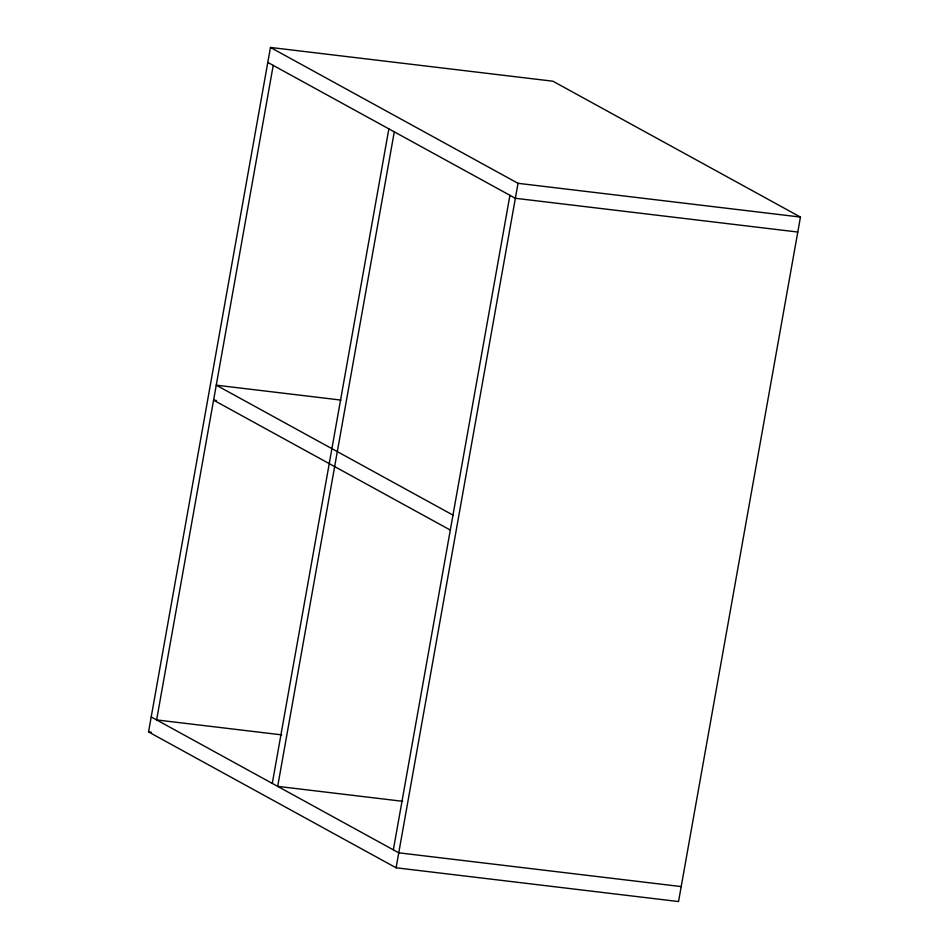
<?xml version="1.0" encoding="UTF-8"?>
<svg xmlns="http://www.w3.org/2000/svg" width="949" height="949" viewBox="0 0 949 949"><rect width="100%" height="100%" fill="white"/><g stroke="black" fill="none" stroke-linecap="round" stroke-linejoin="round"><path stroke-width="1.42" d="M148.542 731.928L270.465 47.45L552.911 81.211L800.458 217.072L678.535 901.55L396.089 867.789L148.542 731.928L151.484 732.284M273.217 65.398L156.621 719.923L281.663 734.87M272.28 783.399L388.865 128.862M394.286 131.84L277.689 786.365L402.613 801.3M393.349 849.841L509.933 195.304M396.089 867.789L518.024 183.311L270.465 47.45M518.024 183.311L800.458 217.072M797.789 232.042L515.354 198.282L267.796 62.42M340.916 400.075L216.253 385.175L452.97 515.093M216.514 400.502L213.584 400.146L450.312 530.064M681.204 886.58L398.758 852.819L151.211 716.958"/></g></svg>
